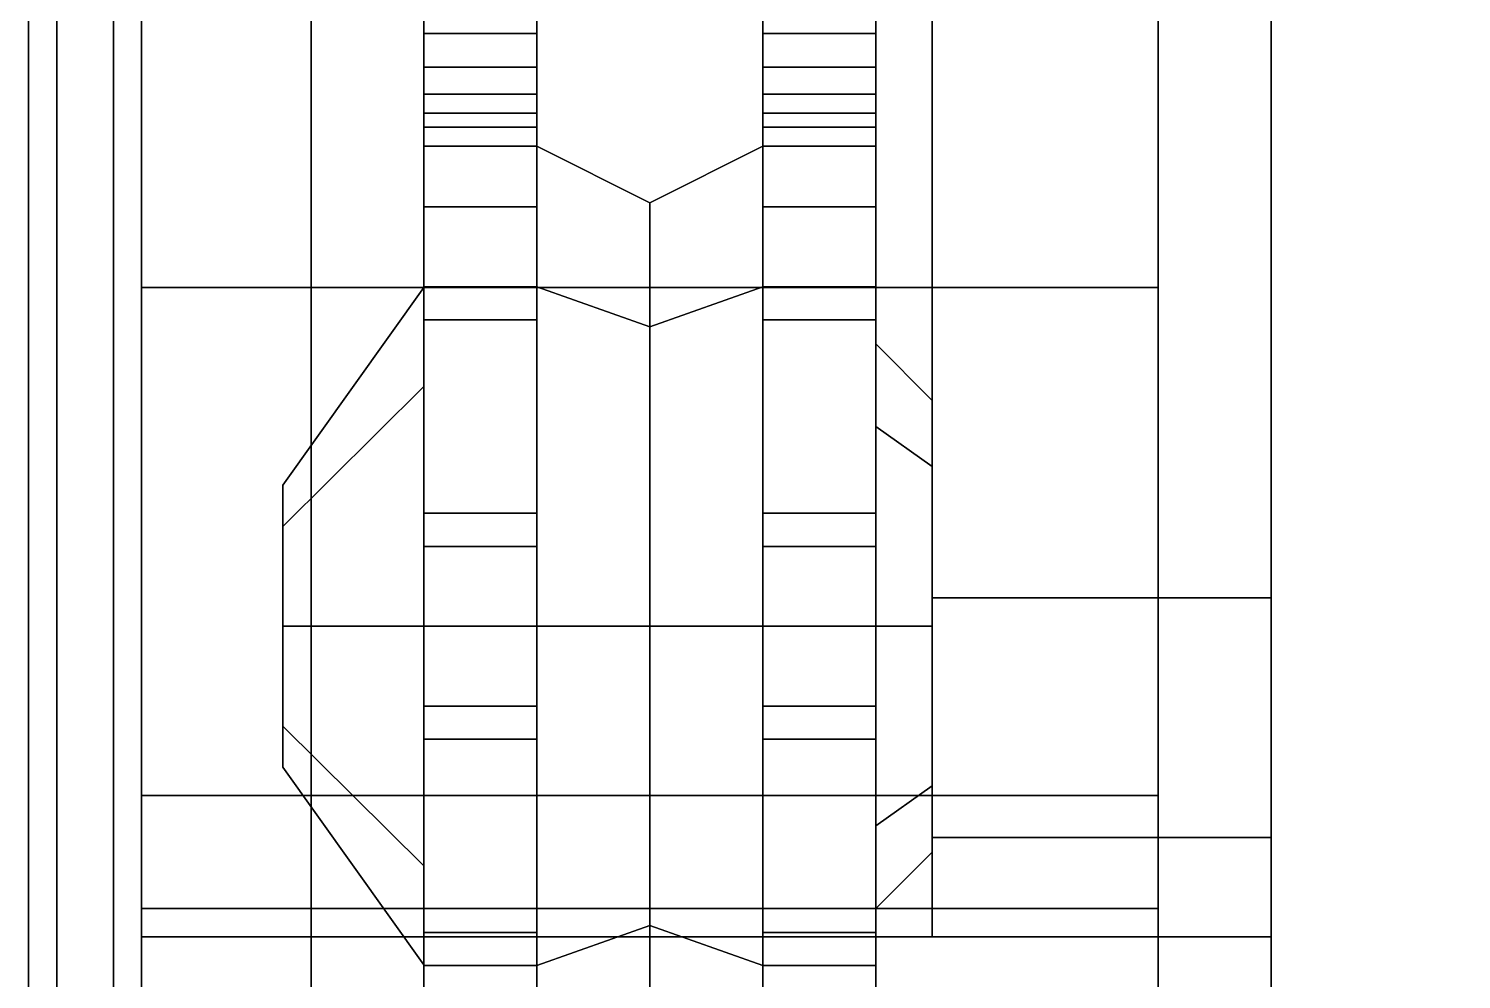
# Model space of a CAD drawing. Header units: millimetres. Extents: x -1.3 to 1.3, y -3.1 to 16.4.
# Drawn here: x -1.26 to -0.753, y -2.875 to -2.538 of the extents above; entities that cross this region are included whole.
import ezdxf

# ---------------------------------------------------------------- set-up
doc = ezdxf.new("R2010")
doc.units = ezdxf.units.MM
for name, color, linetype in [('internals', 3, 'Continuous'), ('tent', 3, 'Continuous'), ('tracks', 3, 'Continuous'), ('wheels', 2, 'Continuous')]:
    doc.layers.add(name, color=color, linetype=linetype)

msp = doc.modelspace()

# ---------------------------------------------------------------- linework, layer by layer
for points in [[(-1.25, -3.05, 1.72), (-1.25, -1.75, 1.72), (-1.25, 0.22, 1.12), (-1.25, -3.05, 1.12)], [(-0.82, -2.5, 0.45), (-0.82, -3.05, 1.01), (-0.82, 0.22, 1.12), (-0.82, 0.22, 1.07)], [(-0.82, -3.05, 1.01), (-0.82, -3.05, 1.12), (-0.82, 0.22, 1.12)], [(-0.82, -2.74, 0.75), (-0.82, -2.38, 0.75), (-0.94, -2.38, 0.75), (-0.94, -2.74, 0.75)], [(-0.82, -2.38, 0.51), (-0.82, -2.74, 0.51), (-0.94, -2.74, 0.51), (-0.94, -2.38, 0.51)], [(-0.94, -2.38, 0.75), (-0.94, -2.38, 0.51), (-0.94, -2.74, 0.51), (-0.94, -2.74, 0.75)], [(0.82, -2.5, 0.45), (0.82, -3.05, 1.01), (-0.82, -3.05, 1.01), (-0.82, -2.5, 0.45)], [(-0.82, -2.55893, 0.51), (-0.82, -2.55893, 0.51), (-0.82, -2.77884, 0.73391), (-0.82, -2.74, 0.51)], [(-0.82, -2.82485, 0.71485), (-0.82, -2.74, 0.75), (-0.94, -2.74, 0.75), (-0.94, -2.82485, 0.71485)], [(-0.82, -2.74, 0.51), (-0.82, -2.82485, 0.54515), (-0.94, -2.82485, 0.54515), (-0.94, -2.74, 0.51)], [(-0.94, -2.74, 0.75), (-0.94, -2.74, 0.51), (-0.94, -2.82485, 0.54515), (-0.94, -2.82485, 0.71485)], [(-0.82, -2.74, 0.51), (-0.82, -2.77884, 0.73391), (-0.82, -2.82485, 0.71485), (-0.82, -2.82485, 0.54515)], [(-0.82, -2.86, 0.63), (-0.82, -2.82485, 0.71485), (-0.94, -2.82485, 0.71485), (-0.94, -2.86, 0.63)], [(-0.82, -2.82485, 0.54515), (-0.82, -2.86, 0.63), (-0.94, -2.86, 0.63), (-0.94, -2.82485, 0.54515)], [(-0.94, -2.82485, 0.71485), (-0.94, -2.82485, 0.54515), (-0.94, -2.86, 0.63)], [(-0.82, -2.82485, 0.54515), (-0.82, -2.82485, 0.71485), (-0.82, -2.86, 0.63)]]:
    msp.add_3dface(points)
at = {"layer": 'internals'}
for points in [[(-1.25, -1.75, 1.72), (-1.25, -3.05, 1.72), (-1.23, -3.03, 1.72), (-1.23, -1.75, 1.72)], [(-1.23, -1.93, 1.66), (-1.23, -1.75, 1.72), (-1.23, -3.03, 1.72), (-1.23, -3.03, 1.66)], [(-0.63, -1.93, 1.66), (-1.23, -1.93, 1.66), (-1.23, -3.03, 1.66), (-0.63, -3.03, 1.66)]]:
    msp.add_3dface(points, dxfattribs=at)
at = {"layer": 'tent'}
for points in [[(-1.26, -3.01, 1.72), (-1.26, -2.88, 2.9), (-1.26, -2.53, 2.9), (-1.26, -2.4, 1.72)], [(-1.16, -2.53, 3), (-1.26, -2.53, 2.9), (-1.26, -2.88, 2.9), (-1.16, -2.88, 3)], [(-1.16, -2.88, 3), (1.16, -2.88, 3), (1.16, -2.53, 3), (-1.16, -2.53, 3)]]:
    msp.add_3dface(points, dxfattribs=at)
at = {"layer": 'tracks'}
for points in [[(-1.22, -2.63, 0.97), (-1.22, -1.68, 0.99), (-1.22, -1.68, 0.91), (-1.22, -2.63, 0.89)], [(-1.22, -2.63, 0.89), (-1.22, -1.68, 0.91), (-0.86, -1.68, 0.91), (-0.86, -2.63, 0.89)], [(-0.86, -2.63, 0.97), (-0.86, -1.68, 0.99), (-1.22, -1.68, 0.99), (-1.22, -2.63, 0.97)], [(-0.86, -1.68, 0.91), (-0.86, -1.68, 0.99), (-0.86, -2.63, 0.97), (-0.86, -2.63, 0.89)], [(-1.22, -2.04, 0.05), (-1.22, -2.85, 0.38), (-0.86, -2.85, 0.38), (-0.86, -2.04, 0.05)], [(-1.22, -2.08), (-1.22, -2.93, 0.35), (-1.22, -2.85, 0.38), (-1.22, -2.04, 0.05)], [(-0.86, -2.85, 0.38), (-0.86, -2.93, 0.35), (-0.86, -2.08), (-0.86, -2.04, 0.05)], [(-0.86, -2.08), (-0.86, -2.93, 0.35), (-1.22, -2.93, 0.35), (-1.22, -2.08)], [(-1.22, -2.86, 0.93), (-1.22, -2.63, 0.97), (-1.22, -2.63, 0.89), (-1.22, -2.81, 0.87)], [(-1.22, -2.81, 0.87), (-1.22, -2.63, 0.89), (-0.86, -2.63, 0.89), (-0.86, -2.81, 0.87)], [(-0.86, -2.86, 0.93), (-0.86, -2.63, 0.97), (-1.22, -2.63, 0.97), (-1.22, -2.86, 0.93)], [(-0.86, -2.63, 0.89), (-0.86, -2.63, 0.97), (-0.86, -2.86, 0.93), (-0.86, -2.81, 0.87)], [(-1.22, -3, 0.83), (-1.22, -2.86, 0.93), (-1.22, -2.81, 0.87), (-1.22, -2.95, 0.77)], [(-1.22, -2.95, 0.77), (-1.22, -2.81, 0.87), (-0.86, -2.81, 0.87), (-0.86, -2.95, 0.77)], [(-0.86, -2.81, 0.87), (-0.86, -2.86, 0.93), (-0.86, -3, 0.83), (-0.86, -2.95, 0.77)], [(-1.22, -2.85, 0.38), (-1.22, -2.96, 0.48), (-0.86, -2.96, 0.48), (-0.86, -2.85, 0.38)], [(-1.22, -2.93, 0.35), (-1.22, -3.03, 0.46), (-1.22, -2.96, 0.48), (-1.22, -2.85, 0.38)], [(-0.86, -2.96, 0.48), (-0.86, -3.03, 0.46), (-0.86, -2.93, 0.35), (-0.86, -2.85, 0.38)], [(-0.86, -3, 0.83), (-0.86, -2.86, 0.93), (-1.22, -2.86, 0.93), (-1.22, -3, 0.83)]]:
    msp.add_3dface(points, dxfattribs=at)
at = {"layer": 'wheels'}
for points in [[(-1.08, -2.55201, 0.81799), (-1.08, -2.47, 0.62), (-1.12, -2.47, 0.62), (-1.12, -2.55201, 0.81799)], [(-1.08, -2.47, 0.62), (-1.08, -2.55201, 0.42201), (-1.12, -2.55201, 0.42201), (-1.12, -2.47, 0.62)], [(-1.12, -2.47, 0.62), (-1.12, -2.51172, 0.64828), (-1.12, -2.56151, 0.76849), (-1.12, -2.55201, 0.81799)], [(-1.12, -2.55201, 0.42201), (-1.12, -2.56151, 0.47151), (-1.12, -2.51172, 0.59172), (-1.12, -2.47, 0.62)], [(-1.08, -2.47, 0.62), (-1.08, -2.51172, 0.59172), (-1.08, -2.56151, 0.47151), (-1.08, -2.55201, 0.42201)], [(-1.08, -2.55201, 0.81799), (-1.08, -2.56151, 0.76849), (-1.08, -2.51172, 0.64828), (-1.08, -2.47, 0.62)], [(-1, -2.55201, 0.42201), (-1, -2.56151, 0.47151), (-1, -2.51172, 0.59172), (-1, -2.47, 0.62)], [(-1, -2.55201, 0.42201), (-1, -2.47, 0.62), (-0.96, -2.47, 0.62), (-0.96, -2.55201, 0.42201)], [(-1, -2.47, 0.62), (-1, -2.51172, 0.64828), (-1, -2.56151, 0.76849), (-1, -2.55201, 0.81799)], [(-1, -2.47, 0.62), (-1, -2.55201, 0.81799), (-0.96, -2.55201, 0.81799), (-0.96, -2.47, 0.62)], [(-0.96, -2.47, 0.62), (-0.96, -2.51172, 0.59172), (-0.96, -2.56151, 0.47151), (-0.96, -2.55201, 0.42201)], [(-0.96, -2.55201, 0.81799), (-0.96, -2.56151, 0.76849), (-0.96, -2.51172, 0.64828), (-0.96, -2.47, 0.62)], [(-1.08, -2.51172, 0.64828), (-1.08, -2.54, 0.66), (-1.12, -2.54, 0.66), (-1.12, -2.51172, 0.64828)], [(-1.08, -2.54, 0.58), (-1.08, -2.51172, 0.59172), (-1.12, -2.51172, 0.59172), (-1.12, -2.54, 0.58)], [(-1.12, -2.51172, 0.64828), (-1.12, -2.54, 0.66), (-1.12, -2.57322, 0.74021), (-1.12, -2.56151, 0.76849)], [(-1.12, -2.56151, 0.47151), (-1.12, -2.57322, 0.49979), (-1.12, -2.54, 0.58), (-1.12, -2.51172, 0.59172)], [(-1.08, -2.51172, 0.59172), (-1.08, -2.54, 0.58), (-1.08, -2.57322, 0.49979), (-1.08, -2.56151, 0.47151)], [(-1.08, -2.56151, 0.76849), (-1.08, -2.57322, 0.74021), (-1.08, -2.54, 0.66), (-1.08, -2.51172, 0.64828)], [(-1, -2.56151, 0.47151), (-1, -2.57322, 0.49979), (-1, -2.54, 0.58), (-1, -2.51172, 0.59172)], [(-1, -2.51172, 0.64828), (-1, -2.54, 0.66), (-1, -2.57322, 0.74021), (-1, -2.56151, 0.76849)], [(-1, -2.54, 0.66), (-1, -2.51172, 0.64828), (-0.96, -2.51172, 0.64828), (-0.96, -2.54, 0.66)], [(-1, -2.51172, 0.59172), (-1, -2.54, 0.58), (-0.96, -2.54, 0.58), (-0.96, -2.51172, 0.59172)], [(-0.96, -2.51172, 0.59172), (-0.96, -2.54, 0.58), (-0.96, -2.57322, 0.49979), (-0.96, -2.56151, 0.47151)], [(-0.96, -2.56151, 0.76849), (-0.96, -2.57322, 0.74021), (-0.96, -2.54, 0.66), (-0.96, -2.51172, 0.64828)], [(-1.08, -2.56828, 0.59172), (-1.08, -2.54, 0.58), (-1.12, -2.54, 0.58), (-1.12, -2.56828, 0.59172)], [(-1.08, -2.54, 0.66), (-1.08, -2.56828, 0.64828), (-1.12, -2.56828, 0.64828), (-1.12, -2.54, 0.66)], [(-1.12, -2.54, 0.66), (-1.12, -2.56828, 0.64828), (-1.12, -2.60151, 0.72849), (-1.12, -2.57322, 0.74021)], [(-1.12, -2.57322, 0.49979), (-1.12, -2.60151, 0.51151), (-1.12, -2.56828, 0.59172), (-1.12, -2.54, 0.58)], [(-1.08, -2.57322, 0.74021), (-1.08, -2.60151, 0.72849), (-1.08, -2.56828, 0.64828), (-1.08, -2.54, 0.66)], [(-1.08, -2.54, 0.58), (-1.08, -2.56828, 0.59172), (-1.08, -2.60151, 0.51151), (-1.08, -2.57322, 0.49979)], [(-1, -2.54, 0.66), (-1, -2.56828, 0.64828), (-1, -2.60151, 0.72849), (-1, -2.57322, 0.74021)], [(-1, -2.57322, 0.49979), (-1, -2.60151, 0.51151), (-1, -2.56828, 0.59172), (-1, -2.54, 0.58)], [(-1, -2.54, 0.58), (-1, -2.56828, 0.59172), (-0.96, -2.56828, 0.59172), (-0.96, -2.54, 0.58)], [(-1, -2.56828, 0.64828), (-1, -2.54, 0.66), (-0.96, -2.54, 0.66), (-0.96, -2.56828, 0.64828)], [(-0.96, -2.57322, 0.74021), (-0.96, -2.60151, 0.72849), (-0.96, -2.56828, 0.64828), (-0.96, -2.54, 0.66)], [(-0.96, -2.54, 0.58), (-0.96, -2.56828, 0.59172), (-0.96, -2.60151, 0.51151), (-0.96, -2.57322, 0.49979)], [(-1.08, -2.75, 0.9), (-1.08, -2.55201, 0.81799), (-1.12, -2.55201, 0.81799), (-1.12, -2.75, 0.9)], [(-1.08, -2.55201, 0.42201), (-1.08, -2.75, 0.34), (-1.12, -2.75, 0.34), (-1.12, -2.55201, 0.42201)], [(-1.12, -2.55201, 0.81799), (-1.12, -2.60151, 0.80849), (-1.12, -2.72172, 0.85828), (-1.12, -2.75, 0.9)], [(-1.12, -2.55201, 0.81799), (-1.12, -2.57322, 0.79678), (-1.12, -2.60151, 0.80849), (-1.12, -2.55201, 0.81799)], [(-1.12, -2.55201, 0.81799), (-1.12, -2.56151, 0.76849), (-1.12, -2.57322, 0.79678), (-1.12, -2.55201, 0.81799)], [(-1.12, -2.55201, 0.42201), (-1.12, -2.57322, 0.44322), (-1.12, -2.56151, 0.47151), (-1.12, -2.55201, 0.42201)], [(-1.12, -2.75, 0.34), (-1.12, -2.72172, 0.38172), (-1.12, -2.60151, 0.43151), (-1.12, -2.55201, 0.42201)], [(-1.12, -2.55201, 0.42201), (-1.12, -2.60151, 0.43151), (-1.12, -2.57322, 0.44322), (-1.12, -2.55201, 0.42201)], [(-1.08, -2.55201, 0.42201), (-1.08, -2.56151, 0.47151), (-1.08, -2.57322, 0.44322), (-1.08, -2.55201, 0.42201)], [(-1.08, -2.55201, 0.42201), (-1.08, -2.57322, 0.44322), (-1.08, -2.60151, 0.43151), (-1.08, -2.55201, 0.42201)], [(-1.08, -2.55201, 0.42201), (-1.08, -2.60151, 0.43151), (-1.08, -2.72172, 0.38172), (-1.08, -2.75, 0.34)], [(-1.08, -2.55201, 0.81799), (-1.08, -2.57322, 0.79678), (-1.08, -2.56151, 0.76849), (-1.08, -2.55201, 0.81799)], [(-1.08, -2.55201, 0.81799), (-1.08, -2.60151, 0.80849), (-1.08, -2.57322, 0.79678), (-1.08, -2.55201, 0.81799)], [(-1.08, -2.75, 0.9), (-1.08, -2.72172, 0.85828), (-1.08, -2.60151, 0.80849), (-1.08, -2.55201, 0.81799)], [(-1, -2.55201, 0.42201), (-1, -2.57322, 0.44322), (-1, -2.56151, 0.47151), (-1, -2.55201, 0.42201)], [(-1, -2.75, 0.34), (-1, -2.72172, 0.38172), (-1, -2.60151, 0.43151), (-1, -2.55201, 0.42201)], [(-1, -2.55201, 0.42201), (-1, -2.60151, 0.43151), (-1, -2.57322, 0.44322), (-1, -2.55201, 0.42201)], [(-1, -2.75, 0.34), (-1, -2.55201, 0.42201), (-0.96, -2.55201, 0.42201), (-0.96, -2.75, 0.34)], [(-1, -2.55201, 0.81799), (-1, -2.60151, 0.80849), (-1, -2.72172, 0.85828), (-1, -2.75, 0.9)], [(-1, -2.55201, 0.81799), (-1, -2.57322, 0.79678), (-1, -2.60151, 0.80849), (-1, -2.55201, 0.81799)], [(-1, -2.55201, 0.81799), (-1, -2.56151, 0.76849), (-1, -2.57322, 0.79678), (-1, -2.55201, 0.81799)], [(-1, -2.55201, 0.81799), (-1, -2.75, 0.9), (-0.96, -2.75, 0.9), (-0.96, -2.55201, 0.81799)], [(-0.96, -2.55201, 0.42201), (-0.96, -2.56151, 0.47151), (-0.96, -2.57322, 0.44322), (-0.96, -2.55201, 0.42201)], [(-0.96, -2.55201, 0.42201), (-0.96, -2.57322, 0.44322), (-0.96, -2.60151, 0.43151), (-0.96, -2.55201, 0.42201)], [(-0.96, -2.55201, 0.42201), (-0.96, -2.60151, 0.43151), (-0.96, -2.72172, 0.38172), (-0.96, -2.75, 0.34)], [(-0.96, -2.55201, 0.81799), (-0.96, -2.57322, 0.79678), (-0.96, -2.56151, 0.76849), (-0.96, -2.55201, 0.81799)], [(-0.96, -2.55201, 0.81799), (-0.96, -2.60151, 0.80849), (-0.96, -2.57322, 0.79678), (-0.96, -2.55201, 0.81799)], [(-0.96, -2.75, 0.9), (-0.96, -2.72172, 0.85828), (-0.96, -2.60151, 0.80849), (-0.96, -2.55201, 0.81799)], [(-1.08, -2.56151, 0.76849), (-1.08, -2.57322, 0.79678), (-1.12, -2.57322, 0.79678), (-1.12, -2.56151, 0.76849)], [(-1.08, -2.57322, 0.74021), (-1.08, -2.56151, 0.76849), (-1.12, -2.56151, 0.76849), (-1.12, -2.57322, 0.74021)], [(-1.08, -2.56151, 0.47151), (-1.08, -2.57322, 0.49979), (-1.12, -2.57322, 0.49979), (-1.12, -2.56151, 0.47151)], [(-1.08, -2.57322, 0.44322), (-1.08, -2.56151, 0.47151), (-1.12, -2.56151, 0.47151), (-1.12, -2.57322, 0.44322)], [(-1, -2.57322, 0.49979), (-1, -2.56151, 0.47151), (-0.96, -2.56151, 0.47151), (-0.96, -2.57322, 0.49979)], [(-1, -2.56151, 0.47151), (-1, -2.57322, 0.44322), (-0.96, -2.57322, 0.44322), (-0.96, -2.56151, 0.47151)], [(-1, -2.57322, 0.79678), (-1, -2.56151, 0.76849), (-0.96, -2.56151, 0.76849), (-0.96, -2.57322, 0.79678)], [(-1, -2.56151, 0.76849), (-1, -2.57322, 0.74021), (-0.96, -2.57322, 0.74021), (-0.96, -2.56151, 0.76849)], [(-1.08, -2.58, 0.62), (-1.08, -2.56828, 0.59172), (-1.12, -2.56828, 0.59172), (-1.12, -2.58, 0.62)], [(-1.08, -2.56828, 0.64828), (-1.08, -2.58, 0.62), (-1.12, -2.58, 0.62), (-1.12, -2.56828, 0.64828)], [(-1.12, -2.60151, 0.72849), (-1.12, -2.56828, 0.64828), (-1.12, -2.66515, 0.70485), (-1.12, -2.62979, 0.74021)], [(-1.12, -2.56828, 0.64828), (-1.12, -2.58, 0.62), (-1.12, -2.63, 0.62), (-1.12, -2.66515, 0.70485)], [(-1.12, -2.56828, 0.59172), (-1.12, -2.60151, 0.51151), (-1.12, -2.63, 0.62), (-1.12, -2.58, 0.62)], [(-1.08, -2.60151, 0.72849), (-1.08, -2.62979, 0.74021), (-1.08, -2.58, 0.62), (-1.08, -2.56828, 0.64828)], [(-1.08, -2.56828, 0.59172), (-1.08, -2.58, 0.62), (-1.08, -2.62979, 0.49979), (-1.08, -2.60151, 0.51151)], [(-1, -2.56828, 0.64828), (-1, -2.58, 0.62), (-1, -2.62979, 0.74021), (-1, -2.60151, 0.72849)], [(-1, -2.60151, 0.51151), (-1, -2.62979, 0.49979), (-1, -2.58, 0.62), (-1, -2.56828, 0.59172)], [(-1, -2.56828, 0.59172), (-1, -2.58, 0.62), (-0.96, -2.58, 0.62), (-0.96, -2.56828, 0.59172)], [(-1, -2.58, 0.62), (-1, -2.56828, 0.64828), (-0.96, -2.56828, 0.64828), (-0.96, -2.58, 0.62)], [(-0.96, -2.56828, 0.64828), (-0.96, -2.60151, 0.72849), (-0.96, -2.65, 0.62), (-0.96, -2.58, 0.62)], [(-0.96, -2.56828, 0.59172), (-0.96, -2.58, 0.62), (-0.96, -2.65, 0.62), (-0.96, -2.67929, 0.54929)], [(-0.96, -2.60151, 0.51151), (-0.96, -2.56828, 0.59172), (-0.96, -2.67929, 0.54929), (-0.96, -2.62979, 0.49979)], [(-1.08, -2.60151, 0.72849), (-1.08, -2.57322, 0.74021), (-1.12, -2.57322, 0.74021), (-1.12, -2.60151, 0.72849)], [(-1.08, -2.57322, 0.79678), (-1.08, -2.60151, 0.80849), (-1.12, -2.60151, 0.80849), (-1.12, -2.57322, 0.79678)], [(-1.08, -2.57322, 0.49979), (-1.08, -2.60151, 0.51151), (-1.12, -2.60151, 0.51151), (-1.12, -2.57322, 0.49979)], [(-1.08, -2.60151, 0.43151), (-1.08, -2.57322, 0.44322), (-1.12, -2.57322, 0.44322), (-1.12, -2.60151, 0.43151)], [(-1, -2.57322, 0.44322), (-1, -2.60151, 0.43151), (-0.96, -2.60151, 0.43151), (-0.96, -2.57322, 0.44322)], [(-1, -2.60151, 0.80849), (-1, -2.57322, 0.79678), (-0.96, -2.57322, 0.79678), (-0.96, -2.60151, 0.80849)], [(-1, -2.57322, 0.74021), (-1, -2.60151, 0.72849), (-0.96, -2.60151, 0.72849), (-0.96, -2.57322, 0.74021)], [(-1, -2.60151, 0.51151), (-1, -2.57322, 0.49979), (-0.96, -2.57322, 0.49979), (-0.96, -2.60151, 0.51151)], [(-1.08, -2.58, 0.62), (-1.08, -2.62979, 0.74021), (-1.04, -2.64393, 0.72607), (-1.04, -2.6, 0.62)], [(-1.08, -2.62979, 0.49979), (-1.08, -2.58, 0.62), (-1.04, -2.6, 0.62), (-1.04, -2.64393, 0.51393)], [(-1, -2.58, 0.62), (-1, -2.62979, 0.49979), (-1.04, -2.64393, 0.51393), (-1.04, -2.6, 0.62)], [(-1, -2.62979, 0.74021), (-1, -2.58, 0.62), (-1.04, -2.6, 0.62), (-1.04, -2.64393, 0.72607)], [(-1.08, -2.62979, 0.74021), (-1.08, -2.60151, 0.72849), (-1.12, -2.60151, 0.72849), (-1.12, -2.62979, 0.74021)], [(-1.08, -2.60151, 0.80849), (-1.08, -2.62979, 0.79678), (-1.12, -2.62979, 0.79678), (-1.12, -2.60151, 0.80849)], [(-1.08, -2.60151, 0.51151), (-1.08, -2.62979, 0.49979), (-1.12, -2.62979, 0.49979), (-1.12, -2.60151, 0.51151)], [(-1.08, -2.62979, 0.44322), (-1.08, -2.60151, 0.43151), (-1.12, -2.60151, 0.43151), (-1.12, -2.62979, 0.44322)], [(-1.12, -2.60151, 0.80849), (-1.12, -2.62979, 0.79678), (-1.12, -2.71, 0.83), (-1.12, -2.72172, 0.85828)], [(-1.12, -2.60151, 0.51151), (-1.12, -2.62979, 0.49979), (-1.12, -2.66515, 0.53515), (-1.12, -2.63, 0.62)], [(-1.12, -2.72172, 0.38172), (-1.12, -2.71, 0.41), (-1.12, -2.62979, 0.44322), (-1.12, -2.60151, 0.43151)], [(-1.08, -2.60151, 0.43151), (-1.08, -2.62979, 0.44322), (-1.08, -2.71, 0.41), (-1.08, -2.72172, 0.38172)], [(-1.08, -2.72172, 0.85828), (-1.08, -2.71, 0.83), (-1.08, -2.62979, 0.79678), (-1.08, -2.60151, 0.80849)], [(-1, -2.72172, 0.38172), (-1, -2.71, 0.41), (-1, -2.62979, 0.44322), (-1, -2.60151, 0.43151)], [(-1, -2.60151, 0.43151), (-1, -2.62979, 0.44322), (-0.96, -2.62979, 0.44322), (-0.96, -2.60151, 0.43151)], [(-1, -2.60151, 0.80849), (-1, -2.62979, 0.79678), (-1, -2.71, 0.83), (-1, -2.72172, 0.85828)], [(-1, -2.62979, 0.79678), (-1, -2.60151, 0.80849), (-0.96, -2.60151, 0.80849), (-0.96, -2.62979, 0.79678)], [(-1, -2.60151, 0.72849), (-1, -2.62979, 0.74021), (-0.96, -2.62979, 0.74021), (-0.96, -2.60151, 0.72849)], [(-1, -2.62979, 0.49979), (-1, -2.60151, 0.51151), (-0.96, -2.60151, 0.51151), (-0.96, -2.62979, 0.49979)], [(-0.96, -2.60151, 0.43151), (-0.96, -2.62979, 0.44322), (-0.96, -2.71, 0.41), (-0.96, -2.72172, 0.38172)], [(-0.96, -2.60151, 0.72849), (-0.96, -2.62979, 0.74021), (-0.96, -2.67929, 0.69071), (-0.96, -2.65, 0.62)], [(-0.96, -2.72172, 0.85828), (-0.96, -2.71, 0.83), (-0.96, -2.62979, 0.79678), (-0.96, -2.60151, 0.80849)], [(-1.12, -2.66515, 0.70485), (-1.12, -2.63, 0.62), (-1.17, -2.7, 0.62), (-1.17, -2.71464, 0.65536)], [(-1.12, -2.63, 0.62), (-1.12, -2.66515, 0.53515), (-1.17, -2.71464, 0.58464), (-1.17, -2.7, 0.62)], [(-1.08, -2.64151, 0.76849), (-1.08, -2.62979, 0.74021), (-1.12, -2.62979, 0.74021), (-1.12, -2.64151, 0.76849)], [(-1.08, -2.62979, 0.79678), (-1.08, -2.64151, 0.76849), (-1.12, -2.64151, 0.76849), (-1.12, -2.62979, 0.79678)], [(-1.08, -2.64151, 0.47151), (-1.08, -2.62979, 0.44322), (-1.12, -2.62979, 0.44322), (-1.12, -2.64151, 0.47151)], [(-1.08, -2.62979, 0.49979), (-1.08, -2.64151, 0.47151), (-1.12, -2.64151, 0.47151), (-1.12, -2.62979, 0.49979)], [(-1.12, -2.64151, 0.76849), (-1.12, -2.62979, 0.74021), (-1.12, -2.66515, 0.70485), (-1.12, -2.75, 0.74)], [(-1.12, -2.62979, 0.79678), (-1.12, -2.64151, 0.76849), (-1.12, -2.72172, 0.80172), (-1.12, -2.71, 0.83)], [(-1.12, -2.64151, 0.47151), (-1.12, -2.72172, 0.43828), (-1.12, -2.66515, 0.53515), (-1.12, -2.62979, 0.49979)], [(-1.12, -2.71, 0.41), (-1.12, -2.72172, 0.43828), (-1.12, -2.64151, 0.47151), (-1.12, -2.62979, 0.44322)], [(-1.08, -2.62979, 0.74021), (-1.08, -2.75, 0.79), (-1.04, -2.75, 0.77), (-1.04, -2.64393, 0.72607)], [(-1.08, -2.75, 0.45), (-1.08, -2.62979, 0.49979), (-1.04, -2.64393, 0.51393), (-1.04, -2.75, 0.47)], [(-1.08, -2.62979, 0.44322), (-1.08, -2.64151, 0.47151), (-1.08, -2.72172, 0.43828), (-1.08, -2.71, 0.41)], [(-1.08, -2.71, 0.83), (-1.08, -2.72172, 0.80172), (-1.08, -2.64151, 0.76849), (-1.08, -2.62979, 0.79678)], [(-1.08, -2.72172, 0.80172), (-1.08, -2.75, 0.79), (-1.08, -2.62979, 0.74021), (-1.08, -2.64151, 0.76849)], [(-1.08, -2.64151, 0.47151), (-1.08, -2.62979, 0.49979), (-1.08, -2.75, 0.45), (-1.08, -2.72172, 0.43828)], [(-1, -2.62979, 0.49979), (-1, -2.75, 0.45), (-1.04, -2.75, 0.47), (-1.04, -2.64393, 0.51393)], [(-1, -2.75, 0.79), (-1, -2.62979, 0.74021), (-1.04, -2.64393, 0.72607), (-1.04, -2.75, 0.77)], [(-1, -2.72172, 0.43828), (-1, -2.75, 0.45), (-1, -2.62979, 0.49979), (-1, -2.64151, 0.47151)], [(-1, -2.64151, 0.47151), (-1, -2.62979, 0.49979), (-0.96, -2.62979, 0.49979), (-0.96, -2.64151, 0.47151)], [(-1, -2.71, 0.41), (-1, -2.72172, 0.43828), (-1, -2.64151, 0.47151), (-1, -2.62979, 0.44322)], [(-1, -2.62979, 0.44322), (-1, -2.64151, 0.47151), (-0.96, -2.64151, 0.47151), (-0.96, -2.62979, 0.44322)], [(-1, -2.62979, 0.79678), (-1, -2.64151, 0.76849), (-1, -2.72172, 0.80172), (-1, -2.71, 0.83)], [(-1, -2.64151, 0.76849), (-1, -2.62979, 0.74021), (-1, -2.75, 0.79), (-1, -2.72172, 0.80172)], [(-1, -2.62979, 0.74021), (-1, -2.64151, 0.76849), (-0.96, -2.64151, 0.76849), (-0.96, -2.62979, 0.74021)], [(-1, -2.64151, 0.76849), (-1, -2.62979, 0.79678), (-0.96, -2.62979, 0.79678), (-0.96, -2.64151, 0.76849)], [(-0.96, -2.64151, 0.47151), (-0.96, -2.62979, 0.49979), (-0.96, -2.67929, 0.54929), (-0.96, -2.75, 0.52)], [(-0.96, -2.62979, 0.44322), (-0.96, -2.64151, 0.47151), (-0.96, -2.72172, 0.43828), (-0.96, -2.71, 0.41)], [(-0.96, -2.64151, 0.76849), (-0.96, -2.72172, 0.80172), (-0.96, -2.67929, 0.69071), (-0.96, -2.62979, 0.74021)], [(-0.96, -2.71, 0.83), (-0.96, -2.72172, 0.80172), (-0.96, -2.64151, 0.76849), (-0.96, -2.62979, 0.79678)], [(-1.12, -2.72172, 0.80172), (-1.12, -2.64151, 0.76849), (-1.12, -2.75, 0.74), (-1.12, -2.75, 0.79)], [(-0.96, -2.72172, 0.43828), (-0.96, -2.64151, 0.47151), (-0.96, -2.75, 0.52), (-0.96, -2.75, 0.45)], [(-0.96, -2.65, 0.62), (-0.96, -2.67929, 0.69071), (-0.94, -2.69343, 0.67657), (-0.94, -2.67, 0.62)], [(-0.96, -2.67929, 0.54929), (-0.96, -2.65, 0.62), (-0.94, -2.67, 0.62), (-0.94, -2.69343, 0.56343)], [(-1.12, -2.75, 0.74), (-1.12, -2.66515, 0.70485), (-1.17, -2.71464, 0.65536), (-1.17, -2.75, 0.67)], [(-1.12, -2.66515, 0.53515), (-1.12, -2.75, 0.5), (-1.17, -2.75, 0.57), (-1.17, -2.71464, 0.58464)], [(-1.12, -2.72172, 0.43828), (-1.12, -2.75, 0.45), (-1.12, -2.75, 0.5), (-1.12, -2.66515, 0.53515)], [(-0.96, -2.72172, 0.80172), (-0.96, -2.75, 0.79), (-0.96, -2.75, 0.72), (-0.96, -2.67929, 0.69071)], [(-0.96, -2.67929, 0.69071), (-0.96, -2.75, 0.72), (-0.94, -2.75, 0.7), (-0.94, -2.69343, 0.67657)], [(-0.96, -2.75, 0.52), (-0.96, -2.67929, 0.54929), (-0.94, -2.69343, 0.56343), (-0.94, -2.75, 0.54)], [(-1.17, -2.75, 0.67), (-1.17, -2.71464, 0.65536), (-1.17, -2.7, 0.62), (-1.17, -2.78536, 0.65536)], [(-1.17, -2.78536, 0.65536), (-1.17, -2.7, 0.62), (-1.17, -2.71464, 0.58464), (-1.17, -2.8, 0.62)], [(-1.08, -2.71, 0.83), (-1.08, -2.72172, 0.85828), (-1.12, -2.72172, 0.85828), (-1.12, -2.71, 0.83)], [(-1.08, -2.72172, 0.80172), (-1.08, -2.71, 0.83), (-1.12, -2.71, 0.83), (-1.12, -2.72172, 0.80172)], [(-1.08, -2.71, 0.41), (-1.08, -2.72172, 0.43828), (-1.12, -2.72172, 0.43828), (-1.12, -2.71, 0.41)], [(-1.08, -2.72172, 0.38172), (-1.08, -2.71, 0.41), (-1.12, -2.71, 0.41), (-1.12, -2.72172, 0.38172)], [(-1, -2.71, 0.41), (-1, -2.72172, 0.38172), (-0.96, -2.72172, 0.38172), (-0.96, -2.71, 0.41)], [(-1, -2.72172, 0.43828), (-1, -2.71, 0.41), (-0.96, -2.71, 0.41), (-0.96, -2.72172, 0.43828)], [(-1, -2.71, 0.83), (-1, -2.72172, 0.80172), (-0.96, -2.72172, 0.80172), (-0.96, -2.71, 0.83)], [(-1, -2.72172, 0.85828), (-1, -2.71, 0.83), (-0.96, -2.71, 0.83), (-0.96, -2.72172, 0.85828)], [(-1.17, -2.8, 0.62), (-1.17, -2.71464, 0.58464), (-1.17, -2.75, 0.57), (-1.17, -2.78536, 0.58464)], [(-1.08, -2.72172, 0.85828), (-1.08, -2.75, 0.87), (-1.12, -2.75, 0.87), (-1.12, -2.72172, 0.85828)], [(-1.08, -2.75, 0.79), (-1.08, -2.72172, 0.80172), (-1.12, -2.72172, 0.80172), (-1.12, -2.75, 0.79)], [(-1.08, -2.72172, 0.43828), (-1.08, -2.75, 0.45), (-1.12, -2.75, 0.45), (-1.12, -2.72172, 0.43828)], [(-1.08, -2.75, 0.37), (-1.08, -2.72172, 0.38172), (-1.12, -2.72172, 0.38172), (-1.12, -2.75, 0.37)], [(-1.12, -2.75, 0.9), (-1.12, -2.72172, 0.85828), (-1.12, -2.75, 0.87), (-1.12, -2.75, 0.9)], [(-1.12, -2.75, 0.34), (-1.12, -2.75, 0.37), (-1.12, -2.72172, 0.38172), (-1.12, -2.75, 0.34)], [(-1.08, -2.75, 0.34), (-1.08, -2.72172, 0.38172), (-1.08, -2.75, 0.37), (-1.08, -2.75, 0.34)], [(-1.08, -2.75, 0.9), (-1.08, -2.75, 0.87), (-1.08, -2.72172, 0.85828), (-1.08, -2.75, 0.9)], [(-1, -2.75, 0.34), (-1, -2.75, 0.37), (-1, -2.72172, 0.38172), (-1, -2.75, 0.34)], [(-1, -2.72172, 0.38172), (-1, -2.75, 0.37), (-0.96, -2.75, 0.37), (-0.96, -2.72172, 0.38172)], [(-1, -2.75, 0.45), (-1, -2.72172, 0.43828), (-0.96, -2.72172, 0.43828), (-0.96, -2.75, 0.45)], [(-1, -2.75, 0.9), (-1, -2.72172, 0.85828), (-1, -2.75, 0.87), (-1, -2.75, 0.9)], [(-1, -2.72172, 0.80172), (-1, -2.75, 0.79), (-0.96, -2.75, 0.79), (-0.96, -2.72172, 0.80172)], [(-1, -2.75, 0.87), (-1, -2.72172, 0.85828), (-0.96, -2.72172, 0.85828), (-0.96, -2.75, 0.87)], [(-0.96, -2.75, 0.34), (-0.96, -2.72172, 0.38172), (-0.96, -2.75, 0.37), (-0.96, -2.75, 0.34)], [(-0.96, -2.75, 0.9), (-0.96, -2.75, 0.87), (-0.96, -2.72172, 0.85828), (-0.96, -2.75, 0.9)], [(-1.12, -2.83485, 0.70485), (-1.12, -2.75, 0.74), (-1.17, -2.75, 0.67), (-1.17, -2.78536, 0.65536)], [(-1.12, -2.75, 0.5), (-1.12, -2.83485, 0.53515), (-1.17, -2.78536, 0.58464), (-1.17, -2.75, 0.57)], [(-1.08, -2.94799, 0.81799), (-1.08, -2.75, 0.9), (-1.12, -2.75, 0.9), (-1.12, -2.94799, 0.81799)], [(-1.08, -2.75, 0.34), (-1.08, -2.94799, 0.42201), (-1.12, -2.94799, 0.42201), (-1.12, -2.75, 0.34)], [(-1.08, -2.75, 0.87), (-1.08, -2.77828, 0.85828), (-1.12, -2.77828, 0.85828), (-1.12, -2.75, 0.87)], [(-1.08, -2.77828, 0.80172), (-1.08, -2.75, 0.79), (-1.12, -2.75, 0.79), (-1.12, -2.77828, 0.80172)], [(-1.08, -2.75, 0.45), (-1.08, -2.77828, 0.43828), (-1.12, -2.77828, 0.43828), (-1.12, -2.75, 0.45)], [(-1.08, -2.77828, 0.38172), (-1.08, -2.75, 0.37), (-1.12, -2.75, 0.37), (-1.12, -2.77828, 0.38172)], [(-1.12, -2.77828, 0.80172), (-1.12, -2.75, 0.79), (-1.12, -2.75, 0.74), (-1.12, -2.83485, 0.70485)], [(-1.12, -2.75, 0.9), (-1.12, -2.77828, 0.85828), (-1.12, -2.89849, 0.80849), (-1.12, -2.94799, 0.81799)], [(-1.12, -2.75, 0.9), (-1.12, -2.75, 0.87), (-1.12, -2.77828, 0.85828), (-1.12, -2.75, 0.9)], [(-1.12, -2.77828, 0.43828), (-1.12, -2.85849, 0.47151), (-1.12, -2.75, 0.5), (-1.12, -2.75, 0.45)], [(-1.12, -2.85849, 0.47151), (-1.12, -2.87021, 0.49979), (-1.12, -2.83485, 0.53515), (-1.12, -2.75, 0.5)], [(-1.12, -2.94799, 0.42201), (-1.12, -2.89849, 0.43151), (-1.12, -2.77828, 0.38172), (-1.12, -2.75, 0.34)], [(-1.12, -2.75, 0.34), (-1.12, -2.77828, 0.38172), (-1.12, -2.75, 0.37), (-1.12, -2.75, 0.34)], [(-1.08, -2.75, 0.79), (-1.08, -2.87021, 0.74021), (-1.04, -2.85607, 0.72607), (-1.04, -2.75, 0.77)], [(-1.08, -2.87021, 0.49979), (-1.08, -2.75, 0.45), (-1.04, -2.75, 0.47), (-1.04, -2.85607, 0.51393)], [(-1.08, -2.75, 0.34), (-1.08, -2.75, 0.37), (-1.08, -2.77828, 0.38172), (-1.08, -2.75, 0.34)], [(-1.08, -2.75, 0.34), (-1.08, -2.77828, 0.38172), (-1.08, -2.89849, 0.43151), (-1.08, -2.94799, 0.42201)], [(-1.08, -2.75, 0.9), (-1.08, -2.77828, 0.85828), (-1.08, -2.75, 0.87), (-1.08, -2.75, 0.9)], [(-1.08, -2.94799, 0.81799), (-1.08, -2.89849, 0.80849), (-1.08, -2.77828, 0.85828), (-1.08, -2.75, 0.9)], [(-1.08, -2.85849, 0.76849), (-1.08, -2.87021, 0.74021), (-1.08, -2.75, 0.79), (-1.08, -2.77828, 0.80172)], [(-1.08, -2.77828, 0.43828), (-1.08, -2.75, 0.45), (-1.08, -2.87021, 0.49979), (-1.08, -2.85849, 0.47151)], [(-1, -2.75, 0.45), (-1, -2.87021, 0.49979), (-1.04, -2.85607, 0.51393), (-1.04, -2.75, 0.47)], [(-1, -2.87021, 0.74021), (-1, -2.75, 0.79), (-1.04, -2.75, 0.77), (-1.04, -2.85607, 0.72607)], [(-1, -2.85849, 0.47151), (-1, -2.87021, 0.49979), (-1, -2.75, 0.45), (-1, -2.77828, 0.43828)], [(-1, -2.94799, 0.42201), (-1, -2.89849, 0.43151), (-1, -2.77828, 0.38172), (-1, -2.75, 0.34)], [(-1, -2.75, 0.34), (-1, -2.77828, 0.38172), (-1, -2.75, 0.37), (-1, -2.75, 0.34)], [(-1, -2.75, 0.37), (-1, -2.77828, 0.38172), (-0.96, -2.77828, 0.38172), (-0.96, -2.75, 0.37)], [(-1, -2.77828, 0.43828), (-1, -2.75, 0.45), (-0.96, -2.75, 0.45), (-0.96, -2.77828, 0.43828)], [(-1, -2.94799, 0.42201), (-1, -2.75, 0.34), (-0.96, -2.75, 0.34), (-0.96, -2.94799, 0.42201)], [(-1, -2.77828, 0.80172), (-1, -2.75, 0.79), (-1, -2.87021, 0.74021), (-1, -2.85849, 0.76849)], [(-1, -2.75, 0.9), (-1, -2.77828, 0.85828), (-1, -2.89849, 0.80849), (-1, -2.94799, 0.81799)], [(-1, -2.75, 0.9), (-1, -2.75, 0.87), (-1, -2.77828, 0.85828), (-1, -2.75, 0.9)], [(-1, -2.75, 0.79), (-1, -2.77828, 0.80172), (-0.96, -2.77828, 0.80172), (-0.96, -2.75, 0.79)], [(-1, -2.77828, 0.85828), (-1, -2.75, 0.87), (-0.96, -2.75, 0.87), (-0.96, -2.77828, 0.85828)], [(-1, -2.75, 0.9), (-1, -2.94799, 0.81799), (-0.96, -2.94799, 0.81799), (-0.96, -2.75, 0.9)], [(-0.96, -2.77828, 0.43828), (-0.96, -2.75, 0.45), (-0.96, -2.75, 0.52), (-0.96, -2.82071, 0.54929)], [(-0.96, -2.75, 0.34), (-0.96, -2.75, 0.37), (-0.96, -2.77828, 0.38172), (-0.96, -2.75, 0.34)], [(-0.96, -2.75, 0.34), (-0.96, -2.77828, 0.38172), (-0.96, -2.89849, 0.43151), (-0.96, -2.94799, 0.42201)], [(-0.96, -2.75, 0.9), (-0.96, -2.77828, 0.85828), (-0.96, -2.75, 0.87), (-0.96, -2.75, 0.9)], [(-0.96, -2.94799, 0.81799), (-0.96, -2.89849, 0.80849), (-0.96, -2.77828, 0.85828), (-0.96, -2.75, 0.9)], [(-0.96, -2.85849, 0.76849), (-0.96, -2.87021, 0.74021), (-0.96, -2.82071, 0.69071), (-0.96, -2.75, 0.72)], [(-0.96, -2.77828, 0.80172), (-0.96, -2.85849, 0.76849), (-0.96, -2.75, 0.72), (-0.96, -2.75, 0.79)], [(-0.96, -2.75, 0.72), (-0.96, -2.82071, 0.69071), (-0.94, -2.80657, 0.67657), (-0.94, -2.75, 0.7)], [(-0.96, -2.82071, 0.54929), (-0.96, -2.75, 0.52), (-0.94, -2.75, 0.54), (-0.94, -2.80657, 0.56343)], [(-1.08, -2.77828, 0.85828), (-1.08, -2.79, 0.83), (-1.12, -2.79, 0.83), (-1.12, -2.77828, 0.85828)], [(-1.08, -2.79, 0.83), (-1.08, -2.77828, 0.80172), (-1.12, -2.77828, 0.80172), (-1.12, -2.79, 0.83)], [(-1.08, -2.77828, 0.43828), (-1.08, -2.79, 0.41), (-1.12, -2.79, 0.41), (-1.12, -2.77828, 0.43828)], [(-1.08, -2.79, 0.41), (-1.08, -2.77828, 0.38172), (-1.12, -2.77828, 0.38172), (-1.12, -2.79, 0.41)], [(-1.12, -2.79, 0.83), (-1.12, -2.77828, 0.80172), (-1.12, -2.85849, 0.76849), (-1.12, -2.87021, 0.79678)], [(-1.12, -2.77828, 0.85828), (-1.12, -2.79, 0.83), (-1.12, -2.87021, 0.79678), (-1.12, -2.89849, 0.80849)], [(-1.12, -2.85849, 0.76849), (-1.12, -2.77828, 0.80172), (-1.12, -2.83485, 0.70485), (-1.12, -2.87021, 0.74021)], [(-1.12, -2.89849, 0.43151), (-1.12, -2.87021, 0.44322), (-1.12, -2.79, 0.41), (-1.12, -2.77828, 0.38172)], [(-1.12, -2.87021, 0.44322), (-1.12, -2.85849, 0.47151), (-1.12, -2.77828, 0.43828), (-1.12, -2.79, 0.41)], [(-1.08, -2.79, 0.41), (-1.08, -2.77828, 0.43828), (-1.08, -2.85849, 0.47151), (-1.08, -2.87021, 0.44322)], [(-1.08, -2.77828, 0.38172), (-1.08, -2.79, 0.41), (-1.08, -2.87021, 0.44322), (-1.08, -2.89849, 0.43151)], [(-1.08, -2.87021, 0.79678), (-1.08, -2.85849, 0.76849), (-1.08, -2.77828, 0.80172), (-1.08, -2.79, 0.83)], [(-1.08, -2.89849, 0.80849), (-1.08, -2.87021, 0.79678), (-1.08, -2.79, 0.83), (-1.08, -2.77828, 0.85828)], [(-1, -2.89849, 0.43151), (-1, -2.87021, 0.44322), (-1, -2.79, 0.41), (-1, -2.77828, 0.38172)], [(-1, -2.87021, 0.44322), (-1, -2.85849, 0.47151), (-1, -2.77828, 0.43828), (-1, -2.79, 0.41)], [(-1, -2.77828, 0.38172), (-1, -2.79, 0.41), (-0.96, -2.79, 0.41), (-0.96, -2.77828, 0.38172)], [(-1, -2.79, 0.41), (-1, -2.77828, 0.43828), (-0.96, -2.77828, 0.43828), (-0.96, -2.79, 0.41)], [(-1, -2.79, 0.83), (-1, -2.77828, 0.80172), (-1, -2.85849, 0.76849), (-1, -2.87021, 0.79678)], [(-1, -2.77828, 0.85828), (-1, -2.79, 0.83), (-1, -2.87021, 0.79678), (-1, -2.89849, 0.80849)], [(-1, -2.77828, 0.80172), (-1, -2.79, 0.83), (-0.96, -2.79, 0.83), (-0.96, -2.77828, 0.80172)], [(-1, -2.79, 0.83), (-1, -2.77828, 0.85828), (-0.96, -2.77828, 0.85828), (-0.96, -2.79, 0.83)], [(-0.96, -2.85849, 0.47151), (-0.96, -2.77828, 0.43828), (-0.96, -2.82071, 0.54929), (-0.96, -2.87021, 0.49979)], [(-0.96, -2.79, 0.41), (-0.96, -2.77828, 0.43828), (-0.96, -2.85849, 0.47151), (-0.96, -2.87021, 0.44322)], [(-0.96, -2.77828, 0.38172), (-0.96, -2.79, 0.41), (-0.96, -2.87021, 0.44322), (-0.96, -2.89849, 0.43151)], [(-0.96, -2.87021, 0.79678), (-0.96, -2.85849, 0.76849), (-0.96, -2.77828, 0.80172), (-0.96, -2.79, 0.83)], [(-0.96, -2.89849, 0.80849), (-0.96, -2.87021, 0.79678), (-0.96, -2.79, 0.83), (-0.96, -2.77828, 0.85828)], [(-1.12, -2.87, 0.62), (-1.12, -2.83485, 0.70485), (-1.17, -2.78536, 0.65536), (-1.17, -2.8, 0.62)], [(-1.12, -2.83485, 0.53515), (-1.12, -2.87, 0.62), (-1.17, -2.8, 0.62), (-1.17, -2.78536, 0.58464)], [(-0.96, -2.82071, 0.69071), (-0.96, -2.85, 0.62), (-0.94, -2.83, 0.62), (-0.94, -2.80657, 0.67657)], [(-0.96, -2.85, 0.62), (-0.96, -2.82071, 0.54929), (-0.94, -2.80657, 0.56343), (-0.94, -2.83, 0.62)], [(-0.96, -2.89849, 0.51151), (-0.96, -2.87021, 0.49979), (-0.96, -2.82071, 0.54929), (-0.96, -2.85, 0.62)], [(-0.96, -2.93172, 0.64828), (-0.96, -2.92, 0.62), (-0.96, -2.85, 0.62), (-0.96, -2.82071, 0.69071)], [(-0.96, -2.89849, 0.72849), (-0.96, -2.93172, 0.64828), (-0.96, -2.82071, 0.69071), (-0.96, -2.87021, 0.74021)], [(-1.12, -2.89849, 0.51151), (-1.12, -2.93172, 0.59172), (-1.12, -2.83485, 0.53515), (-1.12, -2.87021, 0.49979)], [(-1.12, -2.93172, 0.59172), (-1.12, -2.92, 0.62), (-1.12, -2.87, 0.62), (-1.12, -2.83485, 0.53515)], [(-1.12, -2.89849, 0.72849), (-1.12, -2.87021, 0.74021), (-1.12, -2.83485, 0.70485), (-1.12, -2.87, 0.62)], [(-0.96, -2.93172, 0.59172), (-0.96, -2.89849, 0.51151), (-0.96, -2.85, 0.62), (-0.96, -2.92, 0.62)], [(-1.08, -2.87021, 0.74021), (-1.08, -2.92, 0.62), (-1.04, -2.9, 0.62), (-1.04, -2.85607, 0.72607)], [(-1.08, -2.92, 0.62), (-1.08, -2.87021, 0.49979), (-1.04, -2.85607, 0.51393), (-1.04, -2.9, 0.62)], [(-1, -2.92, 0.62), (-1, -2.87021, 0.74021), (-1.04, -2.85607, 0.72607), (-1.04, -2.9, 0.62)], [(-1, -2.87021, 0.49979), (-1, -2.92, 0.62), (-1.04, -2.9, 0.62), (-1.04, -2.85607, 0.51393)], [(-1.08, -2.85849, 0.47151), (-1.08, -2.87021, 0.49979), (-1.12, -2.87021, 0.49979), (-1.12, -2.85849, 0.47151)], [(-1.08, -2.87021, 0.44322), (-1.08, -2.85849, 0.47151), (-1.12, -2.85849, 0.47151), (-1.12, -2.87021, 0.44322)], [(-1.08, -2.85849, 0.76849), (-1.08, -2.87021, 0.79678), (-1.12, -2.87021, 0.79678), (-1.12, -2.85849, 0.76849)], [(-1.08, -2.87021, 0.74021), (-1.08, -2.85849, 0.76849), (-1.12, -2.85849, 0.76849), (-1.12, -2.87021, 0.74021)], [(-1, -2.87021, 0.49979), (-1, -2.85849, 0.47151), (-0.96, -2.85849, 0.47151), (-0.96, -2.87021, 0.49979)], [(-1, -2.85849, 0.47151), (-1, -2.87021, 0.44322), (-0.96, -2.87021, 0.44322), (-0.96, -2.85849, 0.47151)], [(-1, -2.87021, 0.79678), (-1, -2.85849, 0.76849), (-0.96, -2.85849, 0.76849), (-0.96, -2.87021, 0.79678)], [(-1, -2.85849, 0.76849), (-1, -2.87021, 0.74021), (-0.96, -2.87021, 0.74021), (-0.96, -2.85849, 0.76849)], [(-1.12, -2.93172, 0.64828), (-1.12, -2.89849, 0.72849), (-1.12, -2.87, 0.62), (-1.12, -2.92, 0.62)], [(-1.08, -2.87021, 0.49979), (-1.08, -2.89849, 0.51151), (-1.12, -2.89849, 0.51151), (-1.12, -2.87021, 0.49979)], [(-1.08, -2.89849, 0.43151), (-1.08, -2.87021, 0.44322), (-1.12, -2.87021, 0.44322), (-1.12, -2.89849, 0.43151)], [(-1.08, -2.89849, 0.72849), (-1.08, -2.87021, 0.74021), (-1.12, -2.87021, 0.74021), (-1.12, -2.89849, 0.72849)], [(-1.08, -2.87021, 0.79678), (-1.08, -2.89849, 0.80849), (-1.12, -2.89849, 0.80849), (-1.12, -2.87021, 0.79678)], [(-1.08, -2.89849, 0.51151), (-1.08, -2.87021, 0.49979), (-1.08, -2.92, 0.62), (-1.08, -2.93172, 0.59172)], [(-1.08, -2.93172, 0.64828), (-1.08, -2.92, 0.62), (-1.08, -2.87021, 0.74021), (-1.08, -2.89849, 0.72849)], [(-1, -2.87021, 0.44322), (-1, -2.89849, 0.43151), (-0.96, -2.89849, 0.43151), (-0.96, -2.87021, 0.44322)], [(-1, -2.93172, 0.59172), (-1, -2.92, 0.62), (-1, -2.87021, 0.49979), (-1, -2.89849, 0.51151)], [(-1, -2.89849, 0.72849), (-1, -2.87021, 0.74021), (-1, -2.92, 0.62), (-1, -2.93172, 0.64828)], [(-1, -2.89849, 0.51151), (-1, -2.87021, 0.49979), (-0.96, -2.87021, 0.49979), (-0.96, -2.89849, 0.51151)], [(-1, -2.89849, 0.80849), (-1, -2.87021, 0.79678), (-0.96, -2.87021, 0.79678), (-0.96, -2.89849, 0.80849)], [(-1, -2.87021, 0.74021), (-1, -2.89849, 0.72849), (-0.96, -2.89849, 0.72849), (-0.96, -2.87021, 0.74021)]]:
    msp.add_3dface(points, dxfattribs=at)

doc.saveas('drawing.dxf')
